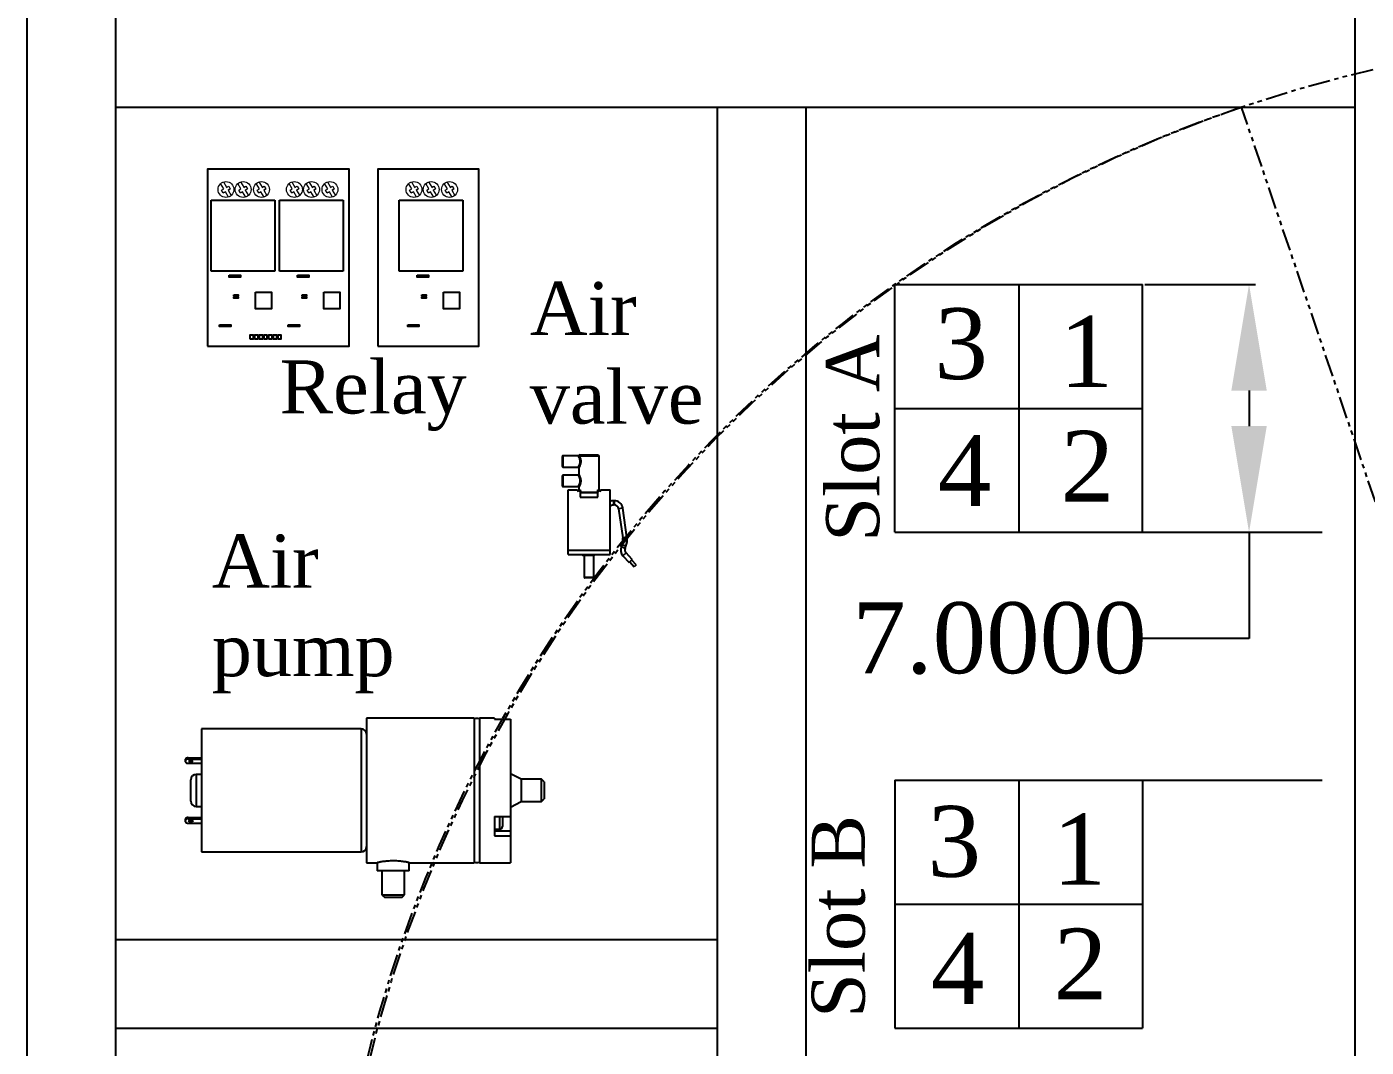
# Model space of a CAD drawing. Header units: centimetres. Extents: x 1 to 9408, y 0 to 2433.
# Drawn here: x 8867.02 to 8904.83, y 2360.51 to 2389.32 of the extents above; entities that cross this region are included whole.
import ezdxf

# ---------------------------------------------------------------- set-up
doc = ezdxf.new("R2010")
doc.units = ezdxf.units.CM
doc.header["$MEASUREMENT"] = 0
doc.linetypes.add('ACAD_ISO02W100', pattern=[15, 12, -3])
doc.linetypes.add('PHANTOM2', pattern=[1.25, 0.625, -0.125, 0.125, -0.125, 0.125, -0.125])
doc.layers.add('comment', color=131, linetype='Continuous')
doc.layers.add('NETPHU', color=7, linetype='Continuous', lineweight=0)
doc.layers.add('tamhoatDongRobot', color=2, linetype='PHANTOM2', transparency=0.5)
doc.styles.add('comment', font='times.ttf', dxfattribs={"height": 1.5})
doc.styles.get("Standard").update_dxf_attribs({"font": 'times.ttf', "height": 2})
doc.dimstyles.get("Standard").update_dxf_attribs({"dimtxt": 2, "dimasz": 3, "dimexe": 0.18, "dimexo": 0.0625, "dimgap": 0.09, "dimtad": 0, "dimtih": 1, "dimtoh": 1, "dimdec": 4, "dimzin": 0, "dimdsep": 46, "dimtxsty": 'Standard', "dimcen": 0.09, "dimclrd": 3, "dimclre": 3, "dimadec": 0, "dimazin": 0, "dimtfac": 1, "dimtdec": 4, "dimtofl": 0, "dimtmove": 0, "dimatfit": 3, "dimfxl": 1, "dimtolj": 1, "dimtzin": 0, "dimarcsym": 0})

# ---------------------------------------------------------------- blocks, each defined once
blk = doc.blocks.new('*D25')
at = {"color": 3, "linetype": 'ACAD_ISO02W100', "lineweight": -2, "transparency": 16777216}
for p, q in [((8898.586, 2382.051), (8901.707, 2382.051)), ((8901.527, 2379.051), (8901.527, 2378.051)), ((8898.586, 2375.051), (8901.707, 2375.051)), ((8901.527, 2375.051), (8901.527, 2372.051)), ((8901.527, 2372.051), (8898.527, 2372.051))]:
    blk.add_line(p, q, dxfattribs=at)
at = {"color": 3, "transparency": 16777216}
for points in [[(8901.027, 2379.051), (8902.027, 2379.051), (8901.527, 2382.051)], [(8901.027, 2378.051), (8902.027, 2378.051), (8901.527, 2375.051)]]:
    blk.add_solid(points, dxfattribs=at)
at = {"layer": 'Defpoints', "color": 0, "transparency": 16777216}
for p in [(8898.523, 2382.051), (8898.523, 2375.051), (8901.527, 2375.051)]:
    blk.add_point(p, dxfattribs=at)
at = {"color": 0, "transparency": 16777216, "insert": (8894.483, 2372.051), "char_height": 2, "attachment_point": 5}
blk.add_mtext('\\A1;7.0000', dxfattribs=at)
blk = doc.blocks.new('*D26')
at = {"color": 3, "linetype": 'ACAD_ISO02W100', "lineweight": -2, "transparency": 16777216}
for p, q in [((8891.586, 2375.051), (8933.157, 2375.051)), ((8932.977, 2372.051), (8932.977, 2371.051)), ((8891.586, 2368.051), (8933.157, 2368.051)), ((8932.977, 2368.051), (8932.977, 2362.976)), ((8932.977, 2362.976), (8929.977, 2362.976))]:
    blk.add_line(p, q, dxfattribs=at)
at = {"color": 3, "transparency": 16777216}
for points in [[(8932.477, 2372.051), (8933.477, 2372.051), (8932.977, 2375.051)], [(8932.477, 2371.051), (8933.477, 2371.051), (8932.977, 2368.051)]]:
    blk.add_solid(points, dxfattribs=at)
at = {"layer": 'Defpoints', "color": 0, "transparency": 16777216}
for p in [(8891.523, 2375.051), (8891.523, 2368.051), (8932.977, 2368.051)]:
    blk.add_point(p, dxfattribs=at)
at = {"color": 0, "transparency": 16777216, "insert": (8925.934, 2362.976), "char_height": 2, "attachment_point": 5}
blk.add_mtext('\\A1;7.0000', dxfattribs=at)

msp = doc.modelspace()

# ---------------------------------------------------------------- linework, layer by layer
for p, q in [((8904.52307, 2342.05052), (8904.52307, 2417.05052)), ((8869.52307, 2387.05052), (8904.52307, 2387.05052)), ((8886.52307, 2342.05052), (8886.52307, 2387.05052)), ((8889.02307, 2342.05052), (8889.02307, 2387.05052)), ((8872.22586, 2384.42718), (8874.02586, 2384.42718)), ((8872.22586, 2382.42718), (8872.22586, 2384.42718)), ((8874.02586, 2384.42718), (8874.02586, 2382.42718)), ((8874.15771, 2384.42718), (8875.95771, 2384.42718)), ((8874.15771, 2382.42718), (8874.15771, 2384.42718)), ((8875.95771, 2384.42718), (8875.95771, 2382.42718)), ((8877.53327, 2384.42718), (8879.33327, 2384.42718)), ((8877.53327, 2382.42718), (8877.53327, 2384.42718)), ((8879.33327, 2384.42718), (8879.33327, 2382.42718)), ((8874.02586, 2382.42718), (8872.22586, 2382.42718)), ((8875.95771, 2382.42718), (8874.15771, 2382.42718)), ((8879.33327, 2382.42718), (8877.53327, 2382.42718)), ((8891.52307, 2375.05052), (8891.52307, 2382.05052)), ((8891.52307, 2382.05052), (8898.52307, 2382.05052)), ((8895.02307, 2382.05052), (8895.02307, 2375.05052)), ((8898.52307, 2375.05052), (8898.52307, 2382.05052)), ((8869.52307, 2380.05052), (8869.52307, 2373.05052)), ((8869.52307, 2380.05052), (8869.52307, 2373.05052)), ((8869.52307, 2380.05052), (8869.52307, 2373.05052)), ((8869.52307, 2380.05052), (8869.52307, 2373.05052)), ((8869.52307, 2380.05052), (8869.52307, 2373.05052)), ((8869.52307, 2380.05052), (8869.52307, 2373.05052)), ((8891.52307, 2378.55052), (8898.52307, 2378.55052)), ((8891.52307, 2375.05052), (8898.52307, 2375.05052)), ((8891.52307, 2368.05052), (8898.52307, 2368.05052)), ((8891.52307, 2368.05052), (8891.52307, 2361.05052)), ((8895.02307, 2368.05052), (8895.02307, 2361.05052)), ((8898.52307, 2368.05052), (8898.52307, 2361.05052)), ((8891.52307, 2364.55052), (8898.52307, 2364.55052)), ((8869.52307, 2363.55052), (8886.52307, 2363.55052)), ((8869.52307, 2361.05052), (8886.52307, 2361.05052)), ((8891.52307, 2361.05052), (8898.52307, 2361.05052))]:
    msp.add_line(p, q)
at = {"color": 7, "linetype": 'Continuous', "lineweight": 25}
for p, q in [((8882.1416, 2376.90926), (8882.1416, 2377.19231)), ((8882.59923, 2377.21057), (8882.15986, 2377.21057)), ((8882.15986, 2377.21057), (8882.15986, 2376.891)), ((8883.18248, 2377.19687), (8882.62364, 2377.19687)), ((8882.64378, 2377.23339), (8883.14595, 2377.23339)), ((8883.18248, 2376.22722), (8883.18248, 2377.19687)), ((8882.15986, 2376.891), (8882.58917, 2376.891)), ((8882.60725, 2376.8728), (8882.60725, 2376.681)), ((8882.1416, 2376.36143), (8882.1416, 2376.64448)), ((8882.58899, 2376.66274), (8882.15986, 2376.66274)), ((8882.15986, 2376.66274), (8882.15986, 2376.34317)), ((8882.15986, 2376.34317), (8882.5891, 2376.34317)), ((8882.30138, 2374.4212), (8882.30138, 2376.2473)), ((8882.30138, 2376.2473), (8882.57073, 2376.2473)), ((8882.59356, 2376.19711), (8882.57073, 2376.2473)), ((8882.61638, 2376.2473), (8882.59356, 2376.19711)), ((8882.60725, 2376.32508), (8882.60725, 2376.22722)), ((8882.61638, 2376.2473), (8882.64378, 2376.2473)), ((8882.64378, 2376.2473), (8882.64378, 2376.04643)), ((8882.64378, 2376.19799), (8882.68258, 2376.19799)), ((8882.64378, 2376.18339), (8883.14595, 2376.18339)), ((8883.14595, 2376.16512), (8882.64378, 2376.16512)), ((8882.64378, 2376.04643), (8883.14595, 2376.04643)), ((8882.68258, 2376.19799), (8882.68258, 2376.18339)), ((8883.14595, 2376.04643), (8883.14595, 2376.2473)), ((8883.14595, 2376.2473), (8883.17335, 2376.2473)), ((8883.19617, 2376.19711), (8883.17335, 2376.2473)), ((8883.219, 2376.2473), (8883.19617, 2376.19711)), ((8883.219, 2376.2473), (8883.48835, 2376.2473)), ((8883.48835, 2374.4212), (8883.48835, 2376.2473)), ((8883.60704, 2375.94143), (8883.5825, 2375.94143)), ((8883.5825, 2375.94143), (8883.5825, 2375.82273)), ((8883.5825, 2375.82273), (8883.60704, 2375.82273)), ((8883.60704, 2375.94143), (8883.60704, 2375.82273)), ((8883.8465, 2375.73415), (8883.72903, 2375.71714)), ((8883.72903, 2375.71714), (8883.84817, 2374.8945)), ((8883.96564, 2374.91151), (8883.8465, 2375.73415)), ((8883.96564, 2374.91151), (8883.84817, 2374.8945)), ((8882.30138, 2374.54902), (8883.48835, 2374.54902)), ((8883.82664, 2374.69719), (8883.80463, 2374.63895)), ((8883.91567, 2374.597), (8883.80463, 2374.63895)), ((8883.93767, 2374.65524), (8883.82664, 2374.69719)), ((8883.91567, 2374.597), (8883.93767, 2374.65524)), ((8882.30138, 2374.4212), (8883.48835, 2374.4212)), ((8882.70769, 2374.4212), (8882.70769, 2374.4075)), ((8882.70769, 2374.4075), (8883.04793, 2374.4075)), ((8883.04336, 2374.40294), (8882.71225, 2374.40294)), ((8882.71717, 2374.4075), (8882.71717, 2374.41207)), ((8882.95911, 2374.41207), (8882.71717, 2374.41207)), ((8882.73967, 2374.4075), (8882.73967, 2374.41207)), ((8882.75741, 2374.41207), (8882.75741, 2374.4075)), ((8882.75791, 2374.39837), (8882.75791, 2373.78206)), ((8883.03182, 2374.39837), (8882.75791, 2374.39837)), ((8882.92744, 2374.4075), (8882.92744, 2374.41207)), ((8882.94643, 2374.41207), (8882.94643, 2374.4075)), ((8882.95911, 2374.41207), (8882.95911, 2374.4075)), ((8883.03182, 2373.78206), (8883.03182, 2374.39837)), ((8883.08204, 2374.41207), (8883.03464, 2374.41207)), ((8883.03464, 2374.4075), (8883.03464, 2374.41207)), ((8883.04793, 2374.4075), (8883.04793, 2374.41207)), ((8883.08204, 2374.41207), (8883.08204, 2374.4212)), ((8883.94037, 2374.46986), (8883.85313, 2374.38939)), ((8883.85313, 2374.38939), (8884.02934, 2374.19835)), ((8884.11659, 2374.27883), (8883.94037, 2374.46986)), ((8884.11659, 2374.27883), (8884.02934, 2374.19835)), ((8884.04612, 2374.21383), (8884.16993, 2374.0796)), ((8884.22363, 2374.12912), (8884.09981, 2374.26335)), ((8882.75791, 2373.78206), (8883.03182, 2373.78206)), ((8883.01356, 2373.7638), (8882.77617, 2373.7638)), ((8884.22363, 2374.12912), (8884.16993, 2374.0796)), ((8879.65008, 2369.80309), (8876.61196, 2369.80309)), ((8876.61196, 2369.80309), (8876.61196, 2365.72203)), ((8879.65008, 2369.80309), (8879.65008, 2365.72203)), ((8880.22445, 2369.80309), (8879.80123, 2369.80309)), ((8879.80123, 2369.80309), (8879.80123, 2365.72203)), ((8880.22445, 2369.80309), (8880.22445, 2369.77825)), ((8880.22445, 2369.77825), (8880.6779, 2369.77825)), ((8880.6779, 2369.77825), (8880.6779, 2365.72203)), ((8876.46081, 2369.50079), (8871.95653, 2369.50079)), ((8871.95653, 2369.50079), (8871.95653, 2366.02433)), ((8876.46081, 2369.50079), (8876.46081, 2366.02433)), ((8871.50308, 2368.56727), (8871.50308, 2368.64482)), ((8871.57865, 2368.68336), (8871.57865, 2368.64436)), ((8871.57865, 2368.68336), (8871.95653, 2368.68336)), ((8871.57865, 2368.64436), (8871.95653, 2368.64436)), ((8871.57865, 2368.52872), (8871.95653, 2368.52872)), ((8871.95653, 2368.21601), (8871.80538, 2368.21601)), ((8871.80538, 2368.21601), (8871.80538, 2367.30911)), ((8880.9802, 2368.07997), (8880.6779, 2368.23112)), ((8871.65423, 2367.46026), (8871.65423, 2368.06486)), ((8881.55457, 2368.07997), (8880.9802, 2368.07997)), ((8880.9802, 2368.07997), (8880.9802, 2367.44514)), ((8881.63015, 2368.0044), (8881.55457, 2368.07997)), ((8881.55457, 2367.44514), (8881.55457, 2368.07997)), ((8881.63015, 2368.0044), (8881.63015, 2367.52072)), ((8880.6779, 2367.29399), (8880.9802, 2367.44514)), ((8880.9802, 2367.44514), (8881.55457, 2367.44514)), ((8881.55457, 2367.44514), (8881.63015, 2367.52072)), ((8871.50308, 2366.8803), (8871.50308, 2366.95785)), ((8871.57865, 2366.9964), (8871.57865, 2366.95739)), ((8871.57865, 2366.9964), (8871.95653, 2366.9964)), ((8871.57865, 2366.95739), (8871.95653, 2366.95739)), ((8871.80538, 2367.30911), (8871.95653, 2367.30911)), ((8880.22445, 2367.0296), (8880.6779, 2367.0296)), ((8880.22445, 2367.0296), (8880.22445, 2366.47982)), ((8880.3756, 2366.66672), (8880.3756, 2367.0296)), ((8880.45118, 2367.0296), (8880.45118, 2366.74229)), ((8871.57865, 2366.84175), (8871.95653, 2366.84175)), ((8880.22445, 2366.66672), (8880.3756, 2366.66672)), ((8880.22445, 2366.61855), (8880.6779, 2366.61855)), ((8880.22445, 2366.47982), (8880.6779, 2366.47982)), ((8871.95653, 2366.02433), (8876.46081, 2366.02433)), ((8876.61196, 2365.72203), (8876.91543, 2365.72203)), ((8876.91426, 2365.72229), (8876.91426, 2365.4953)), ((8877.82116, 2365.4953), (8876.91426, 2365.4953)), ((8877.05029, 2365.4953), (8877.05029, 2364.81513)), ((8877.68513, 2364.81513), (8877.68513, 2365.4953)), ((8877.82116, 2365.72203), (8879.65008, 2365.72203)), ((8877.82116, 2365.4953), (8877.82116, 2365.72203)), ((8879.80123, 2365.72203), (8880.6779, 2365.72203)), ((8877.05029, 2364.81513), (8877.12587, 2364.73955)), ((8877.05029, 2364.81513), (8877.68513, 2364.81513)), ((8877.60955, 2364.73955), (8877.12587, 2364.73955)), ((8877.60955, 2364.73955), (8877.68513, 2364.81513))]:
    msp.add_line(p, q, dxfattribs=at)
for points in [[(8867.02307, 2419.55052), (8867.02307, 2339.55052), (8933.02307, 2339.55052), (8933.02307, 2419.55052)], [(8872.1219, 2380.30673), (8876.1219, 2380.30673), (8876.1219, 2385.30673), (8872.1219, 2385.30673)], [(8876.93169, 2380.30673), (8879.78735, 2380.30673), (8879.78735, 2385.30673), (8876.93169, 2385.30673)], [(8872.73417, 2382.31234), (8873.05139, 2382.31234), (8873.05139, 2382.25644), (8872.73417, 2382.25644)], [(8874.66601, 2382.31234), (8874.98324, 2382.31234), (8874.98324, 2382.25644), (8874.66601, 2382.25644)], [(8878.04158, 2382.31234), (8878.3588, 2382.31234), (8878.3588, 2382.25644), (8878.04158, 2382.25644)], [(8872.86853, 2381.75998), (8872.98962, 2381.75998), (8872.98962, 2381.72754), (8872.86853, 2381.72754)], [(8873.47786, 2381.82701), (8873.92666, 2381.82701), (8873.92666, 2381.36008), (8873.47786, 2381.36008)], [(8874.80038, 2381.75998), (8874.92146, 2381.75998), (8874.92146, 2381.72754), (8874.80038, 2381.72754)], [(8875.4097, 2381.82701), (8875.85851, 2381.82701), (8875.85851, 2381.36008), (8875.4097, 2381.36008)], [(8878.17595, 2381.75998), (8878.29703, 2381.75998), (8878.29703, 2381.72754), (8878.17595, 2381.72754)], [(8878.78527, 2381.82701), (8879.23407, 2381.82701), (8879.23407, 2381.36008), (8878.78527, 2381.36008)], [(8872.86853, 2381.69476), (8872.98962, 2381.69476), (8872.98962, 2381.66232), (8872.86853, 2381.66232)], [(8874.80038, 2381.69476), (8874.92146, 2381.69476), (8874.92146, 2381.66232), (8874.80038, 2381.66232)], [(8878.17595, 2381.69476), (8878.29703, 2381.69476), (8878.29703, 2381.66232), (8878.17595, 2381.66232)], [(8872.46779, 2380.91307), (8872.78501, 2380.91307), (8872.78501, 2380.85716), (8872.46779, 2380.85716)], [(8873.32227, 2380.51647), (8873.42227, 2380.51647), (8873.42227, 2380.61647), (8873.32227, 2380.61647)], [(8873.45484, 2380.51647), (8873.55484, 2380.51647), (8873.55484, 2380.61647), (8873.45484, 2380.61647)], [(8873.58412, 2380.51647), (8873.68412, 2380.51647), (8873.68412, 2380.61647), (8873.58412, 2380.61647)], [(8873.7134, 2380.51647), (8873.8134, 2380.51647), (8873.8134, 2380.61647), (8873.7134, 2380.61647)], [(8873.84766, 2380.51647), (8873.94766, 2380.51647), (8873.94766, 2380.61647), (8873.84766, 2380.61647)], [(8873.97694, 2380.51647), (8874.07694, 2380.51647), (8874.07694, 2380.61647), (8873.97694, 2380.61647)], [(8874.10622, 2380.51647), (8874.20622, 2380.51647), (8874.20622, 2380.61647), (8874.10622, 2380.61647)], [(8874.39963, 2380.91307), (8874.71686, 2380.91307), (8874.71686, 2380.85716), (8874.39963, 2380.85716)], [(8877.7752, 2380.91307), (8878.09242, 2380.91307), (8878.09242, 2380.85716), (8877.7752, 2380.85716)]]:
    msp.add_lwpolyline(points, close=True)
msp.add_lwpolyline([(8916.02307, 2417.05052), (8869.52307, 2417.05052), (8869.52307, 2342.05052), (8930.52307, 2342.05052), (8930.52307, 2417.05052), (8924.52307, 2417.05052)])
at = {"color": 7, "linetype": 'Continuous', "lineweight": 25, "flags": 128}
for points in [[(8871.65423, 2368.55956), (8871.67447, 2368.56161), (8871.69163, 2368.56746), (8871.7031, 2368.57621), (8871.70713, 2368.58654), (8871.7031, 2368.59687), (8871.69163, 2368.60562), (8871.67447, 2368.61147), (8871.65423, 2368.61352), (8871.63398, 2368.61147), (8871.61682, 2368.60562), (8871.60535, 2368.59687), (8871.60132, 2368.58654), (8871.60535, 2368.57621), (8871.61682, 2368.56746), (8871.63398, 2368.56161), (8871.65423, 2368.55956)], [(8871.61766, 2368.60604), (8871.63398, 2368.60061), (8871.65423, 2368.59856)], [(8871.65423, 2368.59856), (8871.67447, 2368.60061), (8871.69079, 2368.60604)], [(8871.65423, 2366.92656), (8871.67447, 2366.9245), (8871.69163, 2366.91865), (8871.7031, 2366.9099), (8871.70713, 2366.89957), (8871.7031, 2366.88925), (8871.69163, 2366.88049), (8871.67447, 2366.87464), (8871.65423, 2366.87259), (8871.63398, 2366.87464), (8871.61682, 2366.88049), (8871.60535, 2366.88925), (8871.60132, 2366.89957), (8871.60535, 2366.9099), (8871.61682, 2366.91865), (8871.63398, 2366.9245), (8871.65423, 2366.92656)]]:
    msp.add_lwpolyline(points, dxfattribs=at)
at = {"color": 7, "linetype": 'Continuous', "lineweight": 25}
for centre, radius, start, end in [((8882.15986, 2377.19231), 0.01826, 90, 180), ((8882.60348, 2377.20266), 0.02098, 278.066057, 343.986446), ((8882.64378, 2377.19687), 0.03652, 90, 144.69509), ((8883.14595, 2377.19687), 0.03652, 0, 90), ((8882.15986, 2376.90926), 0.01826, 180, 270), ((8882.15986, 2376.64448), 0.01826, 90, 180), ((8882.15986, 2376.36143), 0.01826, 180, 270), ((8882.66204, 2376.16512), 0.01826, 90, 180), ((8883.12769, 2376.16512), 0.01826, 0, 90), ((8883.5825, 2375.69947), 0.24196, 90, 112.89926), ((8883.5825, 2375.69947), 0.12326, 90, 139.801465), ((8883.60704, 2375.69947), 0.24196, 8.240791, 90), ((8883.60704, 2375.69947), 0.12326, 8.240791, 90), ((8883.45509, 2374.83757), 0.51587, 339.302694, 8.240791), ((8884.03098, 2374.55344), 0.24196, 159.302694, 222.689129), ((8883.45509, 2374.83757), 0.39718, 339.302694, 8.240791), ((8884.03098, 2374.55344), 0.12326, 159.302694, 222.689129), ((8882.71225, 2374.4075), 0.00457, 180, 270), ((8882.72381, 2374.40637), 0.0159, 347.543584, 4.093684), ((8882.75334, 2374.39837), 0.00457, 0, 90), ((8882.76175, 2374.40728), 0.00435, 177.090758, 266.760159), ((8882.92135, 2374.40641), 0.00619, 325.828386, 10.141826), ((8882.95064, 2374.40714), 0.00423, 175.108698, 264.083257), ((8883.03639, 2374.39837), 0.00457, 90, 180), ((8883.04336, 2374.4075), 0.00457, 270, 0), ((8882.77617, 2373.78206), 0.01826, 180, 270), ((8883.01356, 2373.78206), 0.01826, 270, 0), ((8879.72566, 2369.49527), 0.3023, 75.522488, 104.477512), ((8876.46081, 2369.34964), 0.15115, 0, 90), ((8871.56467, 2368.61741), 0.06742, 78.033518, 156.01451), ((8871.56467, 2368.57841), 0.06742, 78.033518, 156.01451), ((8871.56467, 2368.59467), 0.06742, 203.98549, 281.966482), ((8871.80538, 2368.06486), 0.15115, 90, 180), ((8871.80538, 2367.46026), 0.15115, 180, 270), ((8871.56467, 2366.93044), 0.06742, 78.033518, 156.01451), ((8871.56467, 2366.89144), 0.06742, 78.033518, 156.01451), ((8871.56467, 2366.9077), 0.06742, 203.98549, 281.966482), ((8871.65423, 2367.00273), 0.09129, 246.391146, 293.608854), ((8880.3756, 2366.74229), 0.07558, 270, 0), ((8876.46081, 2366.17548), 0.15115, 270, 0), ((8879.72566, 2366.02984), 0.3023, 255.522488, 284.477512)]:
    msp.add_arc(centre, radius, start, end, dxfattribs=at)
for points, knots in [([(8882.58917, 2376.89127), (8882.58932, 2376.8915), (8882.58966, 2376.892), (8882.59375, 2376.89841), (8882.60063, 2376.90952), (8882.60943, 2376.92482), (8882.61886, 2376.94293), (8882.62753, 2376.96215), (8882.63503, 2376.98242), (8882.64089, 2377.00304), (8882.64485, 2377.02484), (8882.64657, 2377.04727), (8882.64563, 2377.06982), (8882.64204, 2377.09403), (8882.63529, 2377.11892), (8882.62602, 2377.1432), (8882.61588, 2377.16471), (8882.60958, 2377.17616), (8882.60642, 2377.18189)], [0, 0, 0, 0, 0.05620376, 0.12104442, 0.1922369, 0.26350582, 0.32822245, 0.39293923, 0.44787676, 0.50277722, 0.55658571, 0.61035689, 0.66407322, 0.71781915, 0.78828447, 0.85885011, 0.92943224, 1, 1, 1, 1]), ([(8882.60642, 2377.18189), (8882.6054, 2377.18384), (8882.60241, 2377.18951), (8882.59986, 2377.19767), (8882.59883, 2377.20532), (8882.5992, 2377.21003), (8882.59922, 2377.21008), (8882.59923, 2377.2101)], [0, 0, 0, 0, 0.11198048, 0.32628749, 0.54715089, 0.81097716, 1, 1, 1, 1]), ([(8882.61386, 2377.21809), (8882.61303, 2377.21702), (8882.61078, 2377.21414), (8882.60557, 2377.21117), (8882.6012, 2377.21079), (8882.59915, 2377.21061)], [0, 0, 0, 0, 0.23714627, 0.64164649, 1, 1, 1, 1]), ([(8882.62364, 2377.19687), (8882.62658, 2377.19055), (8882.63254, 2377.17772), (8882.64206, 2377.15378), (8882.65082, 2377.12663), (8882.65711, 2377.09901), (8882.66054, 2377.07203), (8882.66137, 2377.04709), (8882.65982, 2377.02207), (8882.65611, 2376.99793), (8882.65061, 2376.97482), (8882.6436, 2376.95236), (8882.63542, 2376.93081), (8882.62661, 2376.91072), (8882.61826, 2376.89353), (8882.61205, 2376.88161), (8882.60841, 2376.87484), (8882.60726, 2376.87275), (8882.60728, 2376.87279), (8882.60729, 2376.8728)], [0, 0, 0, 0, 0.06882937, 0.13964902, 0.20988147, 0.28231953, 0.33700408, 0.39307094, 0.44772528, 0.50376392, 0.55876286, 0.61484507, 0.67830227, 0.74323538, 0.8116989, 0.8826002, 0.93536435, 0.98965449, 1, 1, 1, 1]), ([(8882.61416, 2377.21784), (8882.61416, 2377.21784), (8882.61416, 2377.21781), (8882.61475, 2377.21445), (8882.61673, 2377.20876), (8882.61966, 2377.20273), (8882.62266, 2377.19832), (8882.62364, 2377.19687)], [0, 0, 0, 0, 0.18820232, 0.46571134, 0.67796111, 0.8938773, 1, 1, 1, 1]), ([(8882.58917, 2376.89072), (8882.59015, 2376.89077), (8882.59332, 2376.89094), (8882.59853, 2376.88871), (8882.60336, 2376.8846), (8882.60609, 2376.87968), (8882.60719, 2376.87576), (8882.60717, 2376.87353), (8882.60716, 2376.87279)], [0, 0, 0, 0, 0.1035709, 0.33412427, 0.57550512, 0.76450102, 0.92204078, 1, 1, 1, 1]), ([(8882.60724, 2376.681), (8882.60699, 2376.6787), (8882.60651, 2376.67421), (8882.60276, 2376.66841), (8882.59747, 2376.66444), (8882.59248, 2376.66267), (8882.5896, 2376.66287), (8882.5889, 2376.66291)], [0, 0, 0, 0, 0.23938822, 0.46820424, 0.69795445, 0.92732662, 1, 1, 1, 1]), ([(8882.58909, 2376.34333), (8882.58906, 2376.34327), (8882.5889, 2376.34302), (8882.5895, 2376.34395), (8882.59138, 2376.34685), (8882.59716, 2376.35602), (8882.60529, 2376.36963), (8882.61452, 2376.38648), (8882.62378, 2376.40563), (8882.63178, 2376.42519), (8882.63844, 2376.44581), (8882.64332, 2376.46693), (8882.64615, 2376.48958), (8882.64636, 2376.51279), (8882.64387, 2376.53587), (8882.63872, 2376.55958), (8882.63086, 2376.58352), (8882.62145, 2376.60541), (8882.61215, 2376.62388), (8882.60411, 2376.63825), (8882.59739, 2376.64948), (8882.59262, 2376.6571), (8882.58956, 2376.66186), (8882.58919, 2376.66244), (8882.58899, 2376.66274)], [0, 0, 0, 0, 0.00428351, 0.0198328, 0.07329257, 0.12899069, 0.18521737, 0.24327561, 0.29263537, 0.34303969, 0.38584722, 0.42957474, 0.47369455, 0.51928799, 0.56341295, 0.60890825, 0.66482591, 0.72253999, 0.7726711, 0.82391206, 0.86923392, 0.9156248, 0.95727921, 1, 1, 1, 1]), ([(8882.60725, 2376.681), (8882.60743, 2376.68068), (8882.60778, 2376.68005), (8882.61061, 2376.67482), (8882.61512, 2376.66629), (8882.62139, 2376.65388), (8882.629, 2376.63775), (8882.63769, 2376.61733), (8882.6466, 2376.59278), (8882.65395, 2376.56632), (8882.65884, 2376.53974), (8882.66117, 2376.51435), (8882.66102, 2376.48838), (8882.65842, 2376.46337), (8882.65383, 2376.43959), (8882.64764, 2376.41681), (8882.64007, 2376.3948), (8882.63147, 2376.37366), (8882.62271, 2376.35467), (8882.61547, 2376.34029), (8882.61046, 2376.3308), (8882.60817, 2376.32659), (8882.60747, 2376.32531), (8882.60716, 2376.32474), (8882.60732, 2376.32502), (8882.60735, 2376.32508)], [0, 0, 0, 0, 0.04064165, 0.08238594, 0.1267716, 0.17230545, 0.22191981, 0.27270525, 0.32925382, 0.38744282, 0.43308383, 0.4798602, 0.52568951, 0.57280699, 0.61655001, 0.6611847, 0.71060595, 0.76108001, 0.81651406, 0.87371089, 0.91774258, 0.96301595, 0.98048482, 0.99565928, 1, 1, 1, 1]), ([(8882.58912, 2376.34316), (8882.58914, 2376.34316), (8882.59124, 2376.3435), (8882.59562, 2376.34218), (8882.60113, 2376.33908), (8882.60493, 2376.33442), (8882.60674, 2376.32972), (8882.60735, 2376.32662), (8882.60724, 2376.32517), (8882.60723, 2376.32508)], [0, 0, 0, 0, 0.002377581, 0.224979339, 0.458463724, 0.671985555, 0.844982402, 0.991122386, 1, 1, 1, 1]), ([(8882.68258, 2376.19799), (8882.68248, 2376.19792), (8882.67948, 2376.19564), (8882.67177, 2376.18992), (8882.66185, 2376.18583), (8882.65593, 2376.18339)], [0, 0, 0, 0, 0.01383081, 0.41168903, 1, 1, 1, 1]), ([(8882.71717, 2374.4075), (8882.71717, 2374.40707), (8882.71721, 2374.40663), (8882.71729, 2374.40622), (8882.71738, 2374.40582), (8882.7175, 2374.40544), (8882.71765, 2374.4051), (8882.71781, 2374.40473), (8882.718, 2374.40441), (8882.71821, 2374.40414), (8882.71852, 2374.40374), (8882.71887, 2374.40344), (8882.71924, 2374.40324), (8882.71959, 2374.40305), (8882.71997, 2374.40295), (8882.72034, 2374.40294), (8882.72037, 2374.40294), (8882.72039, 2374.40294), (8882.72042, 2374.40294)], [0, 0, 0, 0, 0.0000142276451, 0.0000142276451, 0.0000142276451, 0.0000283745034, 0.0000283745034, 0.0000283745034, 0.0000435550234, 0.0000435550234, 0.0000435550234, 0.0000659783836, 0.0000659783836, 0.0000659783836, 0.00008774791, 0.00008774791, 0.00008774791, 0.0000891806662, 0.0000891806662, 0.0000891806662, 0.0000891806662]), ([(8882.95911, 2374.4075), (8882.95911, 2374.40707), (8882.95914, 2374.40663), (8882.95919, 2374.40622), (8882.95923, 2374.40582), (8882.9593, 2374.40544), (8882.95938, 2374.4051), (8882.95947, 2374.40473), (8882.95957, 2374.40441), (8882.95969, 2374.40414), (8882.95986, 2374.40374), (8882.96005, 2374.40344), (8882.96024, 2374.40324), (8882.96043, 2374.40305), (8882.96063, 2374.40295), (8882.96083, 2374.40294), (8882.96084, 2374.40294), (8882.96086, 2374.40294), (8882.96087, 2374.40294)], [0, 0, 0, 0, 0.0000142276451, 0.0000142276451, 0.0000142276451, 0.0000283745034, 0.0000283745034, 0.0000283745034, 0.0000435550234, 0.0000435550234, 0.0000435550234, 0.0000659783836, 0.0000659783836, 0.0000659783836, 0.00008774791, 0.00008774791, 0.00008774791, 0.0000891806662, 0.0000891806662, 0.0000891806662, 0.0000891806662]), ([(8883.03464, 2374.4075), (8883.03464, 2374.40707), (8883.03456, 2374.40663), (8883.03441, 2374.40622), (8883.03426, 2374.40582), (8883.03404, 2374.40544), (8883.03377, 2374.4051), (8883.03348, 2374.40473), (8883.03314, 2374.40441), (8883.03276, 2374.40414), (8883.03221, 2374.40374), (8883.03158, 2374.40344), (8883.03093, 2374.40324), (8883.0303, 2374.40305), (8883.02963, 2374.40295), (8883.02897, 2374.40294), (8883.02893, 2374.40294), (8883.02888, 2374.40294), (8883.02884, 2374.40294)], [0, 0, 0, 0, 0.0000142276451, 0.0000142276451, 0.0000142276451, 0.0000283745034, 0.0000283745034, 0.0000283745034, 0.0000435550234, 0.0000435550234, 0.0000435550234, 0.0000659783836, 0.0000659783836, 0.0000659783836, 0.00008774791, 0.00008774791, 0.00008774791, 0.0000891806662, 0.0000891806662, 0.0000891806662, 0.0000891806662]), ([(8877.82116, 2365.72203), (8877.81819, 2365.7227), (8877.81333, 2365.7238), (8877.78112, 2365.73064), (8877.74343, 2365.73803), (8877.69464, 2365.74659), (8877.63787, 2365.75509), (8877.57351, 2365.7628), (8877.50444, 2365.76878), (8877.43078, 2365.77252), (8877.35532, 2365.7735), (8877.27891, 2365.77155), (8877.20513, 2365.76685), (8877.13536, 2365.75989), (8877.07323, 2365.75165), (8877.01926, 2365.74295), (8876.97592, 2365.73495), (8876.94277, 2365.72823), (8876.92238, 2365.72383), (8876.91325, 2365.7218), (8876.91507, 2365.72221), (8876.91543, 2365.72229)], [0, 0, 0, 0, 0.08350318, 0.13687682, 0.19185356, 0.2445791, 0.29879408, 0.35044981, 0.40353344, 0.45534082, 0.50865713, 0.5616276, 0.61621447, 0.66952505, 0.72440806, 0.77676147, 0.83057265, 0.88216032, 0.93519199, 0.98732915, 1, 1, 1, 1])]:
    msp.add_open_spline(points, degree=3, knots=knots, dxfattribs=at)
for points in [[(8880.45112, 2367.00918), (8880.45116, 2367.00831), (8880.45118, 2367.00745), (8880.45118, 2367.00658)], [(8880.45118, 2366.84557), (8880.45118, 2366.84508), (8880.45116, 2366.84458), (8880.45112, 2366.84408)], [(8880.45112, 2366.79172), (8880.45116, 2366.79222), (8880.45118, 2366.79272), (8880.45118, 2366.79321)]]:
    msp.add_open_spline(points, degree=3, dxfattribs=at)
at = {"layer": 'NETPHU'}
for p, q in [((8872.52276, 2384.70875), (8872.58399, 2384.74508)), ((8872.66126, 2384.79094), (8872.72249, 2384.82727)), ((8872.70712, 2384.71366), (8872.76835, 2384.75)), ((8873.00708, 2384.70875), (8873.06831, 2384.74508)), ((8873.14559, 2384.79094), (8873.20682, 2384.82727)), ((8873.19144, 2384.71366), (8873.25267, 2384.75)), ((8873.52699, 2384.70875), (8873.58822, 2384.74508)), ((8873.66549, 2384.79094), (8873.72672, 2384.82727)), ((8873.71135, 2384.71366), (8873.77258, 2384.75)), ((8874.4546, 2384.70875), (8874.51583, 2384.74508)), ((8874.59311, 2384.79094), (8874.65434, 2384.82727)), ((8874.63896, 2384.71366), (8874.70019, 2384.75)), ((8874.93893, 2384.70875), (8875.00016, 2384.74508)), ((8875.07744, 2384.79094), (8875.13867, 2384.82727)), ((8875.12329, 2384.71366), (8875.18452, 2384.75)), ((8875.45883, 2384.70875), (8875.52006, 2384.74508)), ((8875.59734, 2384.79094), (8875.65857, 2384.82727)), ((8875.64319, 2384.71366), (8875.70443, 2384.75)), ((8877.83017, 2384.70875), (8877.8914, 2384.74508)), ((8877.96867, 2384.79094), (8878.0299, 2384.82727)), ((8878.01453, 2384.71366), (8878.07576, 2384.75)), ((8878.31449, 2384.70875), (8878.37572, 2384.74508)), ((8878.453, 2384.79094), (8878.51423, 2384.82727)), ((8878.49886, 2384.71366), (8878.56009, 2384.75)), ((8878.8344, 2384.70875), (8878.89563, 2384.74508)), ((8878.9729, 2384.79094), (8879.03413, 2384.82727)), ((8879.01876, 2384.71366), (8879.07999, 2384.75)), ((8872.56861, 2384.63147), (8872.62984, 2384.66781)), ((8873.05294, 2384.63147), (8873.11417, 2384.66781)), ((8873.57284, 2384.63147), (8873.63407, 2384.66781)), ((8874.50046, 2384.63147), (8874.56169, 2384.66781)), ((8874.98479, 2384.63147), (8875.04602, 2384.66781)), ((8875.50469, 2384.63147), (8875.56592, 2384.66781)), ((8877.87602, 2384.63147), (8877.93725, 2384.66781)), ((8878.36035, 2384.63147), (8878.42158, 2384.66781)), ((8878.88025, 2384.63147), (8878.94148, 2384.66781))]:
    msp.add_line(p, q, dxfattribs=at)
for points in [[(8872.58341, 2384.74474), (8872.49409, 2384.89527)], [(8872.62927, 2384.66747), (8872.56861, 2384.63147), (8872.52276, 2384.70875), (8872.58341, 2384.74474)], [(8872.57251, 2384.94181), (8872.66184, 2384.79128)], [(8872.66184, 2384.79128), (8872.72249, 2384.82727), (8872.76835, 2384.75), (8872.70769, 2384.714)], [(8873.06774, 2384.74474), (8872.97841, 2384.89527)], [(8873.11359, 2384.66747), (8873.05294, 2384.63147), (8873.00708, 2384.70875), (8873.06774, 2384.74474)], [(8873.05684, 2384.94181), (8873.14616, 2384.79128)], [(8873.14616, 2384.79128), (8873.20682, 2384.82727), (8873.25267, 2384.75), (8873.19202, 2384.714)], [(8873.58764, 2384.74474), (8873.49832, 2384.89527)], [(8873.6335, 2384.66747), (8873.57284, 2384.63147), (8873.52699, 2384.70875), (8873.58764, 2384.74474)], [(8873.57674, 2384.94181), (8873.66607, 2384.79128)], [(8873.66607, 2384.79128), (8873.72672, 2384.82727), (8873.77258, 2384.75), (8873.71192, 2384.714)], [(8874.51526, 2384.74474), (8874.42593, 2384.89527)], [(8874.56111, 2384.66747), (8874.50046, 2384.63147), (8874.4546, 2384.70875), (8874.51526, 2384.74474)], [(8874.50436, 2384.94181), (8874.59368, 2384.79128)], [(8874.59368, 2384.79128), (8874.65434, 2384.82727), (8874.70019, 2384.75), (8874.63954, 2384.714)], [(8874.99959, 2384.74474), (8874.91026, 2384.89527)], [(8875.04544, 2384.66747), (8874.98479, 2384.63147), (8874.93893, 2384.70875), (8874.99959, 2384.74474)], [(8874.98869, 2384.94181), (8875.07801, 2384.79128)], [(8875.07801, 2384.79128), (8875.13867, 2384.82727), (8875.18452, 2384.75), (8875.12387, 2384.714)], [(8875.51949, 2384.74474), (8875.43016, 2384.89527)], [(8875.56534, 2384.66747), (8875.50469, 2384.63147), (8875.45883, 2384.70875), (8875.51949, 2384.74474)], [(8875.50859, 2384.94181), (8875.59791, 2384.79128)], [(8875.59791, 2384.79128), (8875.65857, 2384.82727), (8875.70443, 2384.75), (8875.64377, 2384.714)], [(8877.89082, 2384.74474), (8877.8015, 2384.89527)], [(8877.93668, 2384.66747), (8877.87602, 2384.63147), (8877.83017, 2384.70875), (8877.89082, 2384.74474)], [(8877.87992, 2384.94181), (8877.96925, 2384.79128)], [(8877.96925, 2384.79128), (8878.0299, 2384.82727), (8878.07576, 2384.75), (8878.0151, 2384.714)], [(8878.37515, 2384.74474), (8878.28582, 2384.89527)], [(8878.421, 2384.66747), (8878.36035, 2384.63147), (8878.31449, 2384.70875), (8878.37515, 2384.74474)], [(8878.36425, 2384.94181), (8878.45358, 2384.79128)], [(8878.45358, 2384.79128), (8878.51423, 2384.82727), (8878.56009, 2384.75), (8878.49943, 2384.714)], [(8878.89505, 2384.74474), (8878.80573, 2384.89527)], [(8878.94091, 2384.66747), (8878.88025, 2384.63147), (8878.8344, 2384.70875), (8878.89505, 2384.74474)], [(8878.88415, 2384.94181), (8878.97348, 2384.79128)], [(8878.97348, 2384.79128), (8879.03413, 2384.82727), (8879.07999, 2384.75), (8879.01933, 2384.714)], [(8872.71859, 2384.51694), (8872.62927, 2384.66747)], [(8872.70769, 2384.714), (8872.79702, 2384.56348)], [(8873.20292, 2384.51694), (8873.11359, 2384.66747)], [(8873.19202, 2384.714), (8873.28135, 2384.56348)], [(8873.72282, 2384.51694), (8873.6335, 2384.66747)], [(8873.71192, 2384.714), (8873.80125, 2384.56348)], [(8874.65044, 2384.51694), (8874.56111, 2384.66747)], [(8874.63954, 2384.714), (8874.72887, 2384.56348)], [(8875.13477, 2384.51694), (8875.04544, 2384.66747)], [(8875.12387, 2384.714), (8875.21319, 2384.56348)], [(8875.65467, 2384.51694), (8875.56534, 2384.66747)], [(8875.64377, 2384.714), (8875.7331, 2384.56348)], [(8878.026, 2384.51694), (8877.93668, 2384.66747)], [(8878.0151, 2384.714), (8878.10443, 2384.56348)], [(8878.51033, 2384.51694), (8878.421, 2384.66747)], [(8878.49943, 2384.714), (8878.58876, 2384.56348)], [(8879.03023, 2384.51694), (8878.94091, 2384.66747)], [(8879.01933, 2384.714), (8879.10866, 2384.56348)]]:
    msp.add_lwpolyline(points, dxfattribs=at)
for centre in [(8872.64555, 2384.72937), (8873.12988, 2384.72937), (8873.64978, 2384.72937), (8874.5774, 2384.72937), (8875.06173, 2384.72937), (8875.58163, 2384.72937), (8877.95296, 2384.72937), (8878.43729, 2384.72937), (8878.95719, 2384.72937)]:
    msp.add_circle(centre, 0.22464, dxfattribs=at)
at = {"layer": 'tamhoatDongRobot'}
msp.add_line((8913.52307, 2351.05052), (8901.31652, 2387.05052), dxfattribs=at)
for centre, radius, start, end in [((8913.62992, 2351.05052), 38.0476, 71.083112, 204.160845), ((8913.52307, 2351.05052), 38.01316, 108.730307, 204.226872)]:
    msp.add_arc(centre, radius, start, end, dxfattribs=at)

# ---------------------------------------------------------------- texts
for s, p in [('3', (8892.64404, 2379.38011)), ('1', (8896.17524, 2379.1577)), ('2', (8896.20704, 2375.91684)), ('4', (8892.73947, 2375.78974)), ('3', (8892.45109, 2365.32699)), ('1', (8895.98229, 2365.10459)), ('4', (8892.54652, 2361.73662)), ('2', (8896.01409, 2361.86372))]:
    msp.add_text(s, height=2).set_placement(p)
at = {"layer": 'comment', "char_height": 1.5, "attachment_point": 1, "style": 'comment'}
for s, insert in [('Air valve', (8881.22186, 2382.12026)), ('Relay', (8874.15808, 2379.90523)), ('Air pump', (8872.24672, 2374.98981))]:
    msp.add_mtext_dynamic_manual_height_columns(s, width=6.7118648, gutter_width=3, heights=[0], dxfattribs=dict(at, insert=insert))
at = {"layer": 'comment', "char_height": 1.5, "attachment_point": 1, "rotation": 90, "style": 'comment'}
for s, insert in [('Slot A', (8889.58505, 2374.78608)), ('Slot B', (8889.17709, 2361.34008))]:
    msp.add_mtext_dynamic_manual_height_columns(s, width=9.4994442, gutter_width=3, heights=[0], dxfattribs=dict(at, insert=insert))

# ---------------------------------------------------------------- dimensions: what is measured, and where the dimension line sits
dim = msp.add_linear_dim(base=(8901.52661, 2375.05052), p1=(8898.52307, 2382.05052), p2=(8898.52307, 2375.05052), angle=90, dimstyle='Standard')
dim.commit()
dim.dimension.update_dxf_attribs({"geometry": '*D25', "text_midpoint": (8894.48348, 2372.05052)})
dim = msp.add_linear_dim(base=(8932.97694, 2368.05052), p1=(8891.52307, 2375.05052), p2=(8891.52307, 2368.05052), angle=90, dimstyle='Standard')
dim.commit()
dim.dimension.update_dxf_attribs({"geometry": '*D26', "text_midpoint": (8925.9338, 2362.97566), "dimtype": 160})

doc.saveas('drawing.dxf')
